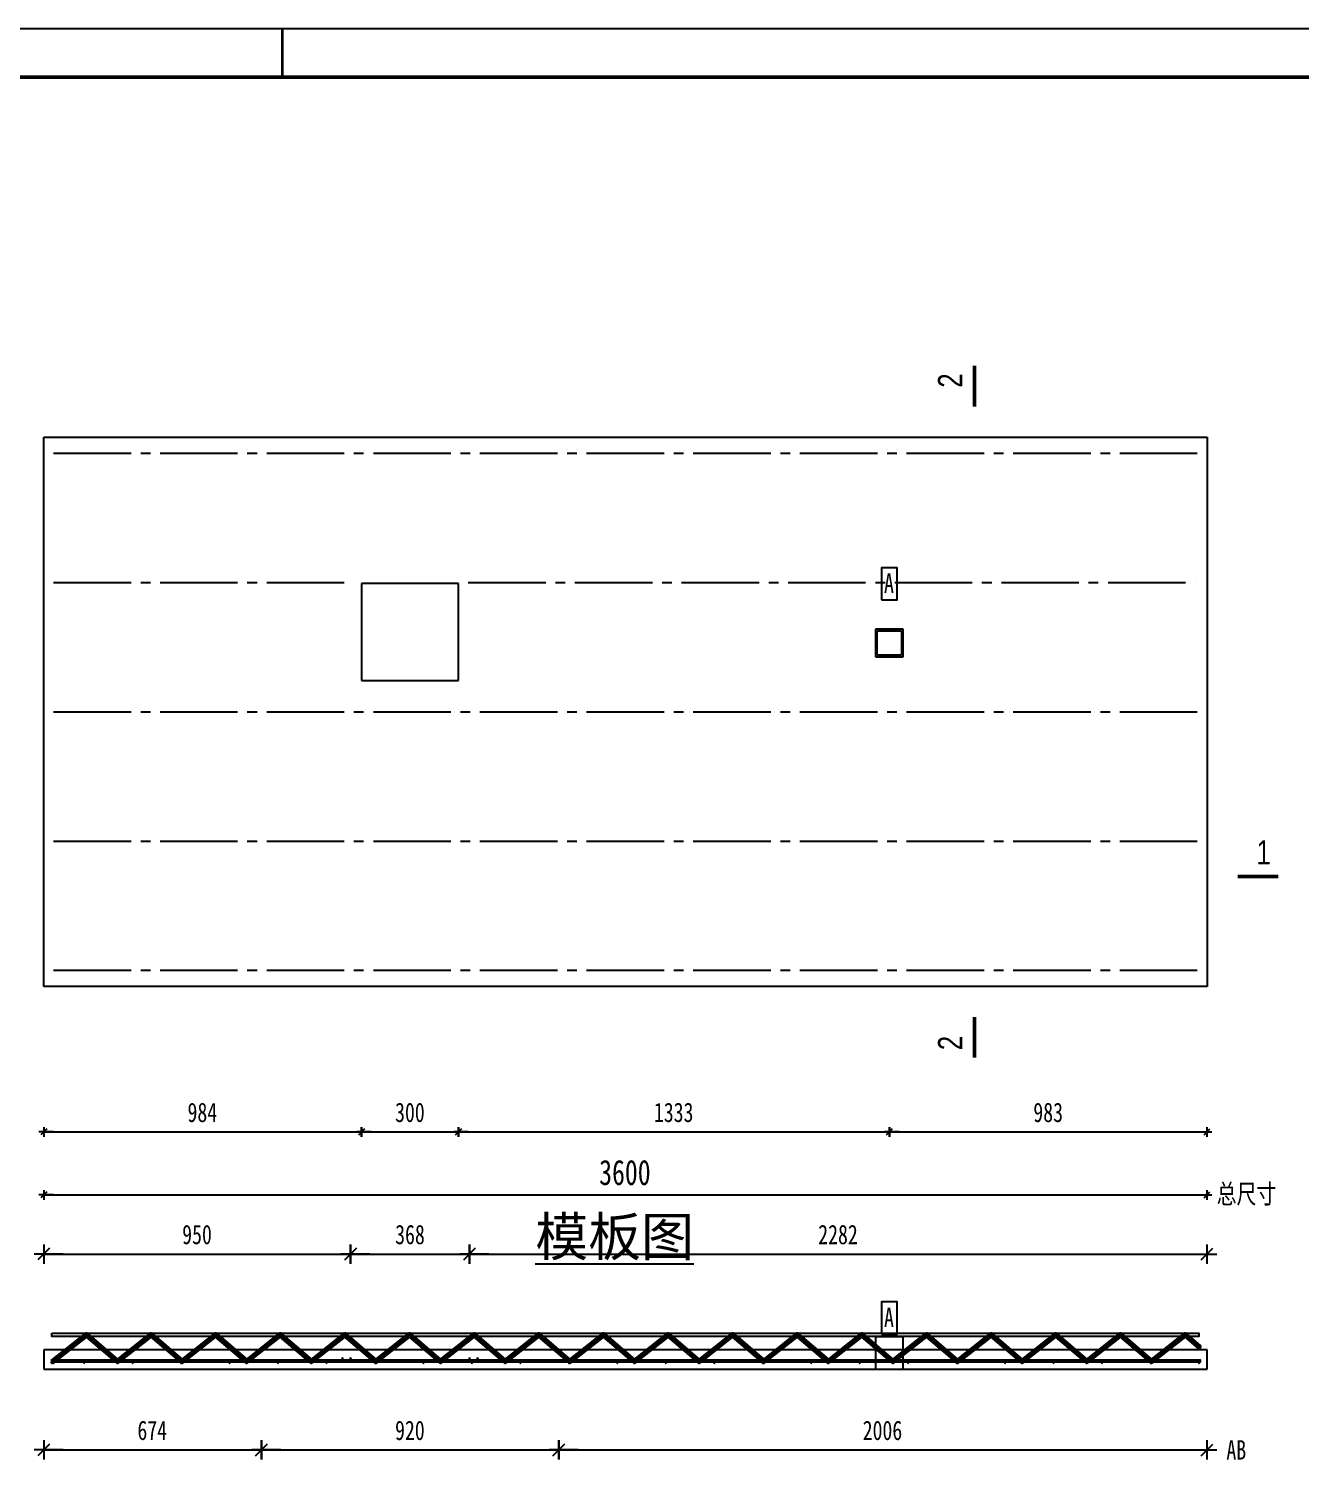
# Model space of a CAD drawing. Header units: millimetres. Extents: x 0 to 12600, y -8910 to 0.
# Drawn here: x 2666 to 6600, y -4460 to 0 of the extents above; entities that cross this region are included whole.
import ezdxf

# ---------------------------------------------------------------- set-up
doc = ezdxf.new("R2010")
doc.units = ezdxf.units.MM
doc.header["$PDMODE"] = 65
doc.linetypes.add('STRICHPUNKT2_S5', pattern=[330, 240, -30, 30, -30])
for name, color, linetype, lineweight in [('Dimension line_ general', 7, 'Continuous', 25), ('Slab_ cross bars at bottom', 7, 'Continuous', 25), ('Slab_ girders', 7, 'Continuous', 25), ('Slab_ longit. bars at bottom', 7, 'Continuous', 25), ('Slab_ sec. bars at bottom', 7, 'Continuous', 25), ('Standard', 7, 'Continuous', 25)]:
    doc.layers.add(name, color=color, linetype=linetype, lineweight=lineweight)
doc.styles.add('MS Reference Sans Serif', font='REFSAN.TTF')
doc.styles.add('宋体', font='宋体')
doc.styles.add('黑体', font='黑体')
doc.dimstyles.new('DIMSTYLE_10', dxfattribs={"dimtxt": 60, "dimasz": 60, "dimexe": 0, "dimexo": 0.001, "dimgap": 30, "dimtad": 2, "dimdec": 0, "dimrnd": 1, "dimzin": 12, "dimdsep": 46, "dimtxsty": '宋体', "dimblk1": 'ALL_ML_STRICH', "dimblk2": 'ALL_ML_STRICH', "dimsah": 1, "dimcen": 0, "dimse1": 1, "dimse2": 1, "dimclrd": 7, "dimclre": 7, "dimclrt": 7, "dimadec": 0, "dimazin": 0, "dimtfac": 1, "dimtdec": 0, "dimtix": 1, "dimtmove": 2, "dimatfit": 3, "dimfxl": 0, "dimtzin": 0, "dimlwd": 0, "dimlwe": 25, "dimarcsym": 0})
doc.dimstyles.new('DIMSTYLE_2', dxfattribs={"dimtxt": 60, "dimasz": 30, "dimexe": 0, "dimexo": 0.001, "dimgap": 30, "dimtad": 2, "dimdec": 0, "dimrnd": 1, "dimzin": 12, "dimdsep": 46, "dimtxsty": '宋体', "dimblk1": 'ALL_ML_STRICH', "dimblk2": 'ALL_ML_STRICH', "dimsah": 1, "dimcen": 0, "dimse1": 1, "dimse2": 1, "dimclrd": 7, "dimclre": 7, "dimclrt": 7, "dimadec": 0, "dimazin": 0, "dimtfac": 1, "dimtdec": 0, "dimtix": 1, "dimtmove": 2, "dimatfit": 3, "dimfxl": 0, "dimtzin": 0, "dimlwd": 0, "dimlwe": 25, "dimarcsym": 0})
doc.dimstyles.new('DIMSTYLE_3', dxfattribs={"dimtxt": 60, "dimasz": 30, "dimexe": 0, "dimexo": 0.001, "dimgap": 30, "dimtad": 2, "dimdec": 0, "dimrnd": 1, "dimzin": 12, "dimdsep": 46, "dimtxsty": '宋体', "dimblk1": 'ALL_ML_STRICH', "dimblk2": 'ALL_ML_STRICH', "dimsah": 1, "dimcen": 0, "dimse1": 1, "dimse2": 1, "dimclrd": 7, "dimclre": 7, "dimclrt": 7, "dimadec": 0, "dimazin": 0, "dimtfac": 1, "dimtdec": 0, "dimtix": 1, "dimtmove": 2, "dimatfit": 3, "dimfxl": 0, "dimtzin": 0, "dimlwd": 0, "dimlwe": 25, "dimarcsym": 0})
doc.dimstyles.new('DIMSTYLE_4', dxfattribs={"dimtxt": 78, "dimasz": 30, "dimexe": 0, "dimexo": 0.001, "dimgap": 39, "dimtad": 2, "dimdec": 0, "dimrnd": 1, "dimzin": 12, "dimdsep": 46, "dimtxsty": '宋体', "dimblk1": 'ALL_ML_STRICH', "dimblk2": 'ALL_ML_STRICH', "dimsah": 1, "dimcen": 0, "dimse1": 1, "dimse2": 1, "dimclrd": 7, "dimclre": 7, "dimclrt": 7, "dimadec": 0, "dimazin": 0, "dimtfac": 1, "dimtdec": 0, "dimtix": 1, "dimtmove": 2, "dimatfit": 3, "dimfxl": 0, "dimtzin": 0, "dimlwd": 0, "dimlwe": 25, "dimarcsym": 0})
doc.dimstyles.new('DIMSTYLE_9', dxfattribs={"dimtxt": 60, "dimasz": 60, "dimexe": 0, "dimexo": 0.001, "dimgap": 30, "dimtad": 2, "dimdec": 0, "dimrnd": 1, "dimzin": 12, "dimdsep": 46, "dimtxsty": '宋体', "dimblk1": 'ALL_ML_STRICH', "dimblk2": 'ALL_ML_STRICH', "dimsah": 1, "dimcen": 0, "dimse1": 1, "dimse2": 1, "dimclrd": 7, "dimclre": 7, "dimclrt": 7, "dimadec": 0, "dimazin": 0, "dimtfac": 1, "dimtdec": 0, "dimtix": 1, "dimtmove": 2, "dimatfit": 3, "dimfxl": 0, "dimtzin": 0, "dimlwd": 0, "dimlwe": 25, "dimarcsym": 0})

# ---------------------------------------------------------------- blocks, each defined once
blk = doc.blocks.new('ALL_ML_STRICH')
at = {"color": 0, "linetype": 'ByBlock', "lineweight": -2}
for p, q in [((-1, 0), (0.5, 0)), ((-0.3, -0.3), (0.3, 0.3)), ((0, -0.5), (0, 0.5))]:
    blk.add_line(p, q, dxfattribs=at)
blk = doc.blocks.new('*D3')
at = {"layer": 'DEFPOINTS', "color": 7, "linetype": 'Continuous', "lineweight": 25}
for p in [(2712, -3413.3), (2712, -3413.3), (3695.6, -3413.3)]:
    blk.add_point(p, dxfattribs=at)
at = {"layer": 'Dimension line_ general', "color": 7, "linetype": 'Continuous', "lineweight": -2}
blk.add_line((2712, -3413.3), (3695.6, -3413.3), dxfattribs=at)
at = {"layer": 'Dimension line_ general', "color": 7, "linetype": 'Continuous', "lineweight": 25, "xscale": 30, "yscale": 30, "zscale": 30, "rotation": 180}
blk.add_blockref('ALL_ML_STRICH', (2712, -3413.3), dxfattribs=at)
at = {"layer": 'Dimension line_ general', "color": 7, "linetype": 'Continuous', "lineweight": 25, "xscale": 30, "yscale": 30, "zscale": 30}
blk.add_blockref('ALL_ML_STRICH', (3695.6, -3413.3), dxfattribs=at)
at = {"layer": 'Dimension line_ general', "color": 7, "linetype": 'Continuous', "lineweight": 25, "insert": (3202.8, -3353.3), "char_height": 60, "width": 135.034, "attachment_point": 5, "style": '宋体'}
blk.add_mtext('\\W0.75;\\A1;{984}', dxfattribs=at)
blk = doc.blocks.new('*D4')
at = {"layer": 'DEFPOINTS', "color": 7, "linetype": 'Continuous', "lineweight": 25}
for p in [(3695.6, -3413.3), (3695.6, -3413.3), (3995.6, -3413.3)]:
    blk.add_point(p, dxfattribs=at)
at = {"layer": 'Dimension line_ general', "color": 7, "linetype": 'Continuous', "lineweight": -2}
blk.add_line((3695.6, -3413.3), (3995.6, -3413.3), dxfattribs=at)
at = {"layer": 'Dimension line_ general', "color": 7, "linetype": 'Continuous', "lineweight": 25, "xscale": 30, "yscale": 30, "zscale": 30, "rotation": 180}
blk.add_blockref('ALL_ML_STRICH', (3695.6, -3413.3), dxfattribs=at)
at = {"layer": 'Dimension line_ general', "color": 7, "linetype": 'Continuous', "lineweight": 25, "xscale": 30, "yscale": 30, "zscale": 30}
blk.add_blockref('ALL_ML_STRICH', (3995.6, -3413.3), dxfattribs=at)
at = {"layer": 'Dimension line_ general', "color": 7, "linetype": 'Continuous', "lineweight": 25, "insert": (3845.1, -3353.3), "char_height": 60, "width": 135.034, "attachment_point": 5, "style": '宋体'}
blk.add_mtext('\\W0.75;\\A1;{300}', dxfattribs=at)
blk = doc.blocks.new('*D5')
at = {"layer": 'DEFPOINTS', "color": 7, "linetype": 'Continuous', "lineweight": 25}
for p in [(3995.6, -3413.3), (3995.6, -3413.3), (5328.9, -3413.3)]:
    blk.add_point(p, dxfattribs=at)
at = {"layer": 'Dimension line_ general', "color": 7, "linetype": 'Continuous', "lineweight": -2}
blk.add_line((3995.6, -3413.3), (5328.9, -3413.3), dxfattribs=at)
at = {"layer": 'Dimension line_ general', "color": 7, "linetype": 'Continuous', "lineweight": 25, "xscale": 30, "yscale": 30, "zscale": 30, "rotation": 180}
blk.add_blockref('ALL_ML_STRICH', (3995.6, -3413.3), dxfattribs=at)
at = {"layer": 'Dimension line_ general', "color": 7, "linetype": 'Continuous', "lineweight": 25, "xscale": 30, "yscale": 30, "zscale": 30}
blk.add_blockref('ALL_ML_STRICH', (5328.9, -3413.3), dxfattribs=at)
at = {"layer": 'Dimension line_ general', "color": 7, "linetype": 'Continuous', "lineweight": 25, "insert": (4661.5, -3353.3), "char_height": 60, "width": 180.045, "attachment_point": 5, "style": '宋体'}
blk.add_mtext('\\W0.75;\\A1;{1333}', dxfattribs=at)
blk = doc.blocks.new('*D6')
at = {"layer": 'DEFPOINTS', "color": 7, "linetype": 'Continuous', "lineweight": 25}
for p in [(5328.9, -3413.3), (5328.9, -3413.3), (6312, -3413.3)]:
    blk.add_point(p, dxfattribs=at)
at = {"layer": 'Dimension line_ general', "color": 7, "linetype": 'Continuous', "lineweight": -2}
blk.add_line((5328.9, -3413.3), (6312, -3413.3), dxfattribs=at)
at = {"layer": 'Dimension line_ general', "color": 7, "linetype": 'Continuous', "lineweight": 25, "xscale": 30, "yscale": 30, "zscale": 30, "rotation": 180}
blk.add_blockref('ALL_ML_STRICH', (5328.9, -3413.3), dxfattribs=at)
at = {"layer": 'Dimension line_ general', "color": 7, "linetype": 'Continuous', "lineweight": 25, "xscale": 30, "yscale": 30, "zscale": 30}
blk.add_blockref('ALL_ML_STRICH', (6312, -3413.3), dxfattribs=at)
at = {"layer": 'Dimension line_ general', "color": 7, "linetype": 'Continuous', "lineweight": 25, "insert": (5820.4, -3353.3), "char_height": 60, "width": 135.034, "attachment_point": 5, "style": '宋体'}
blk.add_mtext('\\W0.75;\\A1;{983}', dxfattribs=at)
blk = doc.blocks.new('*D7')
at = {"layer": 'DEFPOINTS', "color": 7, "linetype": 'Continuous', "lineweight": 25}
for p in [(2712, -3608.3), (2712, -3608.3), (6312, -3608.3)]:
    blk.add_point(p, dxfattribs=at)
at = {"layer": 'Dimension line_ general', "color": 7, "linetype": 'Continuous', "lineweight": -2}
blk.add_line((2712, -3608.3), (6312, -3608.3), dxfattribs=at)
at = {"layer": 'Dimension line_ general', "color": 7, "linetype": 'Continuous', "lineweight": 25, "xscale": 30, "yscale": 30, "zscale": 30, "rotation": 180}
blk.add_blockref('ALL_ML_STRICH', (2712, -3608.3), dxfattribs=at)
at = {"layer": 'Dimension line_ general', "color": 7, "linetype": 'Continuous', "lineweight": 25, "xscale": 30, "yscale": 30, "zscale": 30}
blk.add_blockref('ALL_ML_STRICH', (6312, -3608.3), dxfattribs=at)
at = {"layer": 'Dimension line_ general', "color": 7, "linetype": 'Continuous', "lineweight": 25, "insert": (4510.5, -3539.3), "char_height": 78, "width": 234.059, "attachment_point": 5, "style": '宋体'}
blk.add_mtext('\\W0.75;\\A1;{3600}', dxfattribs=at)
blk = doc.blocks.new('*D75')
at = {"layer": 'DEFPOINTS', "color": 7, "linetype": 'Continuous', "lineweight": 25}
for p in [(2712, -4397.3), (2712, -4397.3), (3385.6, -4397.3)]:
    blk.add_point(p, dxfattribs=at)
at = {"layer": 'Dimension line_ general', "color": 7, "linetype": 'Continuous', "lineweight": -2}
blk.add_line((2712, -4397.3), (3385.6, -4397.3), dxfattribs=at)
at = {"layer": 'Dimension line_ general', "color": 7, "linetype": 'Continuous', "lineweight": 25, "xscale": 60, "yscale": 60, "zscale": 60, "rotation": 180}
blk.add_blockref('ALL_ML_STRICH', (2712, -4397.3), dxfattribs=at)
at = {"layer": 'Dimension line_ general', "color": 7, "linetype": 'Continuous', "lineweight": 25, "xscale": 60, "yscale": 60, "zscale": 60}
blk.add_blockref('ALL_ML_STRICH', (3385.6, -4397.3), dxfattribs=at)
at = {"layer": 'Dimension line_ general', "color": 7, "linetype": 'Continuous', "lineweight": 25, "insert": (3047.8, -4337.3), "char_height": 60, "width": 135.034, "attachment_point": 5, "style": '宋体'}
blk.add_mtext('\\W0.75;\\A1;{674}', dxfattribs=at)
blk = doc.blocks.new('*D76')
at = {"layer": 'DEFPOINTS', "color": 7, "linetype": 'Continuous', "lineweight": 25}
for p in [(3385.6, -4397.3), (3385.6, -4397.3), (4305.6, -4397.3)]:
    blk.add_point(p, dxfattribs=at)
at = {"layer": 'Dimension line_ general', "color": 7, "linetype": 'Continuous', "lineweight": -2}
blk.add_line((3385.6, -4397.3), (4305.6, -4397.3), dxfattribs=at)
at = {"layer": 'Dimension line_ general', "color": 7, "linetype": 'Continuous', "lineweight": 25, "xscale": 60, "yscale": 60, "zscale": 60, "rotation": 180}
blk.add_blockref('ALL_ML_STRICH', (3385.6, -4397.3), dxfattribs=at)
at = {"layer": 'Dimension line_ general', "color": 7, "linetype": 'Continuous', "lineweight": 25, "xscale": 60, "yscale": 60, "zscale": 60}
blk.add_blockref('ALL_ML_STRICH', (4305.6, -4397.3), dxfattribs=at)
at = {"layer": 'Dimension line_ general', "color": 7, "linetype": 'Continuous', "lineweight": 25, "insert": (3845.1, -4337.3), "char_height": 60, "width": 135.034, "attachment_point": 5, "style": '宋体'}
blk.add_mtext('\\W0.75;\\A1;{920}', dxfattribs=at)
blk = doc.blocks.new('*D77')
at = {"layer": 'DEFPOINTS', "color": 7, "linetype": 'Continuous', "lineweight": 25}
for p in [(4305.6, -4397.3), (4305.6, -4397.3), (6312, -4397.3)]:
    blk.add_point(p, dxfattribs=at)
at = {"layer": 'Dimension line_ general', "color": 7, "linetype": 'Continuous', "lineweight": -2}
blk.add_line((4305.6, -4397.3), (6312, -4397.3), dxfattribs=at)
at = {"layer": 'Dimension line_ general', "color": 7, "linetype": 'Continuous', "lineweight": 25, "xscale": 60, "yscale": 60, "zscale": 60, "rotation": 180}
blk.add_blockref('ALL_ML_STRICH', (4305.6, -4397.3), dxfattribs=at)
at = {"layer": 'Dimension line_ general', "color": 7, "linetype": 'Continuous', "lineweight": 25, "xscale": 60, "yscale": 60, "zscale": 60}
blk.add_blockref('ALL_ML_STRICH', (6312, -4397.3), dxfattribs=at)
at = {"layer": 'Dimension line_ general', "color": 7, "linetype": 'Continuous', "lineweight": 25, "insert": (5307.6, -4337.3), "char_height": 60, "width": 180.045, "attachment_point": 5, "style": '宋体'}
blk.add_mtext('\\W0.75;\\A1;{2006}', dxfattribs=at)
blk = doc.blocks.new('*D81')
at = {"layer": 'DEFPOINTS', "color": 7, "linetype": 'Continuous', "lineweight": 25}
for p in [(2712, -3791.3), (2712, -3791.3), (3661.6, -3791.3)]:
    blk.add_point(p, dxfattribs=at)
at = {"layer": 'Dimension line_ general', "color": 7, "linetype": 'Continuous', "lineweight": -2}
blk.add_line((2712, -3791.3), (3661.6, -3791.3), dxfattribs=at)
at = {"layer": 'Dimension line_ general', "color": 7, "linetype": 'Continuous', "lineweight": 25, "xscale": 60, "yscale": 60, "zscale": 60, "rotation": 180}
blk.add_blockref('ALL_ML_STRICH', (2712, -3791.3), dxfattribs=at)
at = {"layer": 'Dimension line_ general', "color": 7, "linetype": 'Continuous', "lineweight": 25, "xscale": 60, "yscale": 60, "zscale": 60}
blk.add_blockref('ALL_ML_STRICH', (3661.6, -3791.3), dxfattribs=at)
at = {"layer": 'Dimension line_ general', "color": 7, "linetype": 'Continuous', "lineweight": 25, "insert": (3186.3, -3731.3), "char_height": 60, "width": 135.034, "attachment_point": 5, "style": '宋体'}
blk.add_mtext('\\W0.75;\\A1;{950}', dxfattribs=at)
blk = doc.blocks.new('*D82')
at = {"layer": 'DEFPOINTS', "color": 7, "linetype": 'Continuous', "lineweight": 25}
for p in [(3661.6, -3791.3), (3661.6, -3791.3), (4029.6, -3791.3)]:
    blk.add_point(p, dxfattribs=at)
at = {"layer": 'Dimension line_ general', "color": 7, "linetype": 'Continuous', "lineweight": -2}
blk.add_line((3661.6, -3791.3), (4029.6, -3791.3), dxfattribs=at)
at = {"layer": 'Dimension line_ general', "color": 7, "linetype": 'Continuous', "lineweight": 25, "xscale": 60, "yscale": 60, "zscale": 60, "rotation": 180}
blk.add_blockref('ALL_ML_STRICH', (3661.6, -3791.3), dxfattribs=at)
at = {"layer": 'Dimension line_ general', "color": 7, "linetype": 'Continuous', "lineweight": 25, "xscale": 60, "yscale": 60, "zscale": 60}
blk.add_blockref('ALL_ML_STRICH', (4029.6, -3791.3), dxfattribs=at)
at = {"layer": 'Dimension line_ general', "color": 7, "linetype": 'Continuous', "lineweight": 25, "insert": (3845.4, -3731.3), "char_height": 60, "width": 135.034, "attachment_point": 5, "style": '宋体'}
blk.add_mtext('\\W0.75;\\A1;{368}', dxfattribs=at)
blk = doc.blocks.new('*D83')
at = {"layer": 'DEFPOINTS', "color": 7, "linetype": 'Continuous', "lineweight": 25}
for p in [(4029.6, -3791.3), (4029.6, -3791.3), (6312, -3791.3)]:
    blk.add_point(p, dxfattribs=at)
at = {"layer": 'Dimension line_ general', "color": 7, "linetype": 'Continuous', "lineweight": -2}
blk.add_line((4029.6, -3791.3), (6312, -3791.3), dxfattribs=at)
at = {"layer": 'Dimension line_ general', "color": 7, "linetype": 'Continuous', "lineweight": 25, "xscale": 60, "yscale": 60, "zscale": 60, "rotation": 180}
blk.add_blockref('ALL_ML_STRICH', (4029.6, -3791.3), dxfattribs=at)
at = {"layer": 'Dimension line_ general', "color": 7, "linetype": 'Continuous', "lineweight": 25, "xscale": 60, "yscale": 60, "zscale": 60}
blk.add_blockref('ALL_ML_STRICH', (6312, -3791.3), dxfattribs=at)
at = {"layer": 'Dimension line_ general', "color": 7, "linetype": 'Continuous', "lineweight": 25, "insert": (5170, -3731.3), "char_height": 60, "width": 180.045, "attachment_point": 5, "style": '宋体'}
blk.add_mtext('\\W0.75;\\A1;{2282}', dxfattribs=at)

msp = doc.modelspace()

# ---------------------------------------------------------------- hatches: boundary and pattern name
at = {"layer": 'Slab_ cross bars at bottom', "linetype": 'Continuous', "lineweight": 25}
for points in [[(2740, -4129.3), (2739.8, -4128.1), (2739.1, -4127.1), (2738.1, -4126.5), (2737, -4126.3), (2735.9, -4126.5), (2734.9, -4127.1), (2734.2, -4128.1), (2734, -4129.3), (2734.2, -4130.4), (2734.9, -4131.4), (2735.9, -4132), (2737, -4132.3), (2738.1, -4132), (2739.1, -4131.4), (2739.8, -4130.4)], [(2840, -4129.3), (2839.8, -4128.1), (2839.1, -4127.1), (2838.1, -4126.5), (2837, -4126.3), (2835.9, -4126.5), (2834.9, -4127.1), (2834.2, -4128.1), (2834, -4129.3), (2834.2, -4130.4), (2834.9, -4131.4), (2835.9, -4132), (2837, -4132.3), (2838.1, -4132), (2839.1, -4131.4), (2839.8, -4130.4)], [(2990, -4129.3), (2989.8, -4128.1), (2989.1, -4127.1), (2988.1, -4126.5), (2987, -4126.3), (2985.9, -4126.5), (2984.9, -4127.1), (2984.2, -4128.1), (2984, -4129.3), (2984.2, -4130.4), (2984.9, -4131.4), (2985.9, -4132), (2987, -4132.3), (2988.1, -4132), (2989.1, -4131.4), (2989.8, -4130.4)], [(3140, -4129.3), (3139.8, -4128.1), (3139.1, -4127.1), (3138.1, -4126.5), (3137, -4126.3), (3135.9, -4126.5), (3134.9, -4127.1), (3134.2, -4128.1), (3134, -4129.3), (3134.2, -4130.4), (3134.9, -4131.4), (3135.9, -4132), (3137, -4132.3), (3138.1, -4132), (3139.1, -4131.4), (3139.8, -4130.4)], [(3290, -4129.3), (3289.8, -4128.1), (3289.1, -4127.1), (3288.1, -4126.5), (3287, -4126.3), (3285.9, -4126.5), (3284.9, -4127.1), (3284.2, -4128.1), (3284, -4129.3), (3284.2, -4130.4), (3284.9, -4131.4), (3285.9, -4132), (3287, -4132.3), (3288.1, -4132), (3289.1, -4131.4), (3289.8, -4130.4)], [(3440, -4129.3), (3439.8, -4128.1), (3439.1, -4127.1), (3438.1, -4126.5), (3437, -4126.3), (3435.9, -4126.5), (3434.9, -4127.1), (3434.2, -4128.1), (3434, -4129.3), (3434.2, -4130.4), (3434.9, -4131.4), (3435.9, -4132), (3437, -4132.3), (3438.1, -4132), (3439.1, -4131.4), (3439.8, -4130.4)], [(3590, -4129.3), (3589.8, -4128.1), (3589.1, -4127.1), (3588.1, -4126.5), (3587, -4126.3), (3585.9, -4126.5), (3584.9, -4127.1), (3584.2, -4128.1), (3584, -4129.3), (3584.2, -4130.4), (3584.9, -4131.4), (3585.9, -4132), (3587, -4132.3), (3588.1, -4132), (3589.1, -4131.4), (3589.8, -4130.4)], [(3740, -4129.3), (3739.8, -4128.1), (3739.1, -4127.1), (3738.1, -4126.5), (3737, -4126.3), (3735.9, -4126.5), (3734.9, -4127.1), (3734.2, -4128.1), (3734, -4129.3), (3734.2, -4130.4), (3734.9, -4131.4), (3735.9, -4132), (3737, -4132.3), (3738.1, -4132), (3739.1, -4131.4), (3739.8, -4130.4)], [(3890, -4129.3), (3889.8, -4128.1), (3889.1, -4127.1), (3888.1, -4126.5), (3887, -4126.3), (3885.9, -4126.5), (3884.9, -4127.1), (3884.2, -4128.1), (3884, -4129.3), (3884.2, -4130.4), (3884.9, -4131.4), (3885.9, -4132), (3887, -4132.3), (3888.1, -4132), (3889.1, -4131.4), (3889.8, -4130.4)], [(4040, -4129.3), (4039.8, -4128.1), (4039.1, -4127.1), (4038.1, -4126.5), (4037, -4126.3), (4035.9, -4126.5), (4034.9, -4127.1), (4034.2, -4128.1), (4034, -4129.3), (4034.2, -4130.4), (4034.9, -4131.4), (4035.9, -4132), (4037, -4132.3), (4038.1, -4132), (4039.1, -4131.4), (4039.8, -4130.4)], [(4190, -4129.3), (4189.8, -4128.1), (4189.1, -4127.1), (4188.1, -4126.5), (4187, -4126.3), (4185.9, -4126.5), (4184.9, -4127.1), (4184.2, -4128.1), (4184, -4129.3), (4184.2, -4130.4), (4184.9, -4131.4), (4185.9, -4132), (4187, -4132.3), (4188.1, -4132), (4189.1, -4131.4), (4189.8, -4130.4)], [(4340, -4129.3), (4339.8, -4128.1), (4339.1, -4127.1), (4338.1, -4126.5), (4337, -4126.3), (4335.9, -4126.5), (4334.9, -4127.1), (4334.2, -4128.1), (4334, -4129.3), (4334.2, -4130.4), (4334.9, -4131.4), (4335.9, -4132), (4337, -4132.3), (4338.1, -4132), (4339.1, -4131.4), (4339.8, -4130.4)], [(4490, -4129.3), (4489.8, -4128.1), (4489.1, -4127.1), (4488.1, -4126.5), (4487, -4126.3), (4485.9, -4126.5), (4484.9, -4127.1), (4484.2, -4128.1), (4484, -4129.3), (4484.2, -4130.4), (4484.9, -4131.4), (4485.9, -4132), (4487, -4132.3), (4488.1, -4132), (4489.1, -4131.4), (4489.8, -4130.4)], [(4640, -4129.3), (4639.8, -4128.1), (4639.1, -4127.1), (4638.1, -4126.5), (4637, -4126.3), (4635.9, -4126.5), (4634.9, -4127.1), (4634.2, -4128.1), (4634, -4129.3), (4634.2, -4130.4), (4634.9, -4131.4), (4635.9, -4132), (4637, -4132.3), (4638.1, -4132), (4639.1, -4131.4), (4639.8, -4130.4)], [(4790, -4129.3), (4789.8, -4128.1), (4789.1, -4127.1), (4788.1, -4126.5), (4787, -4126.3), (4785.9, -4126.5), (4784.9, -4127.1), (4784.2, -4128.1), (4784, -4129.3), (4784.2, -4130.4), (4784.9, -4131.4), (4785.9, -4132), (4787, -4132.3), (4788.1, -4132), (4789.1, -4131.4), (4789.8, -4130.4)], [(4940, -4129.3), (4939.8, -4128.1), (4939.1, -4127.1), (4938.1, -4126.5), (4937, -4126.3), (4935.9, -4126.5), (4934.9, -4127.1), (4934.2, -4128.1), (4934, -4129.3), (4934.2, -4130.4), (4934.9, -4131.4), (4935.9, -4132), (4937, -4132.3), (4938.1, -4132), (4939.1, -4131.4), (4939.8, -4130.4)], [(5090, -4129.3), (5089.8, -4128.1), (5089.1, -4127.1), (5088.1, -4126.5), (5087, -4126.3), (5085.9, -4126.5), (5084.9, -4127.1), (5084.2, -4128.1), (5084, -4129.3), (5084.2, -4130.4), (5084.9, -4131.4), (5085.9, -4132), (5087, -4132.3), (5088.1, -4132), (5089.1, -4131.4), (5089.8, -4130.4)], [(5240, -4129.3), (5239.8, -4128.1), (5239.1, -4127.1), (5238.1, -4126.5), (5237, -4126.3), (5235.9, -4126.5), (5234.9, -4127.1), (5234.2, -4128.1), (5234, -4129.3), (5234.2, -4130.4), (5234.9, -4131.4), (5235.9, -4132), (5237, -4132.3), (5238.1, -4132), (5239.1, -4131.4), (5239.8, -4130.4)], [(5390, -4129.3), (5389.8, -4128.1), (5389.1, -4127.1), (5388.1, -4126.5), (5387, -4126.3), (5385.9, -4126.5), (5384.9, -4127.1), (5384.2, -4128.1), (5384, -4129.3), (5384.2, -4130.4), (5384.9, -4131.4), (5385.9, -4132), (5387, -4132.3), (5388.1, -4132), (5389.1, -4131.4), (5389.8, -4130.4)], [(5540, -4129.3), (5539.8, -4128.1), (5539.1, -4127.1), (5538.1, -4126.5), (5537, -4126.3), (5535.9, -4126.5), (5534.9, -4127.1), (5534.2, -4128.1), (5534, -4129.3), (5534.2, -4130.4), (5534.9, -4131.4), (5535.9, -4132), (5537, -4132.3), (5538.1, -4132), (5539.1, -4131.4), (5539.8, -4130.4)], [(5690, -4129.3), (5689.8, -4128.1), (5689.1, -4127.1), (5688.1, -4126.5), (5687, -4126.3), (5685.9, -4126.5), (5684.9, -4127.1), (5684.2, -4128.1), (5684, -4129.3), (5684.2, -4130.4), (5684.9, -4131.4), (5685.9, -4132), (5687, -4132.3), (5688.1, -4132), (5689.1, -4131.4), (5689.8, -4130.4)], [(5840, -4129.3), (5839.8, -4128.1), (5839.1, -4127.1), (5838.1, -4126.5), (5837, -4126.3), (5835.9, -4126.5), (5834.9, -4127.1), (5834.2, -4128.1), (5834, -4129.3), (5834.2, -4130.4), (5834.9, -4131.4), (5835.9, -4132), (5837, -4132.3), (5838.1, -4132), (5839.1, -4131.4), (5839.8, -4130.4)], [(5990, -4129.3), (5989.8, -4128.1), (5989.1, -4127.1), (5988.1, -4126.5), (5987, -4126.3), (5985.9, -4126.5), (5984.9, -4127.1), (5984.2, -4128.1), (5984, -4129.3), (5984.2, -4130.4), (5984.9, -4131.4), (5985.9, -4132), (5987, -4132.3), (5988.1, -4132), (5989.1, -4131.4), (5989.8, -4130.4)], [(6140, -4129.3), (6139.8, -4128.1), (6139.1, -4127.1), (6138.1, -4126.5), (6137, -4126.3), (6135.9, -4126.5), (6134.9, -4127.1), (6134.2, -4128.1), (6134, -4129.3), (6134.2, -4130.4), (6134.9, -4131.4), (6135.9, -4132), (6137, -4132.3), (6138.1, -4132), (6139.1, -4131.4), (6139.8, -4130.4)], [(6290, -4129.3), (6289.8, -4128.1), (6289.1, -4127.1), (6288.1, -4126.5), (6287, -4126.3), (6285.9, -4126.5), (6284.9, -4127.1), (6284.2, -4128.1), (6284, -4129.3), (6284.2, -4130.4), (6284.9, -4131.4), (6285.9, -4132), (6287, -4132.3), (6288.1, -4132), (6289.1, -4131.4), (6289.8, -4130.4)]]:
    msp.add_hatch(color=7, dxfattribs=at).paths.add_polyline_path(points)
at = {"layer": 'Slab_ sec. bars at bottom', "linetype": 'Continuous', "lineweight": 50}
for points in [[(3640.6, -4114.3), (3640.5, -4113.6), (3640.3, -4112.9), (3640, -4112.3), (3639.6, -4111.7), (3639.1, -4111.2), (3638.6, -4110.8), (3637.9, -4110.5), (3637.3, -4110.3), (3636.6, -4110.3), (3635.9, -4110.3), (3635.2, -4110.5), (3634.6, -4110.8), (3634, -4111.2), (3633.5, -4111.7), (3633.1, -4112.3), (3632.8, -4112.9), (3632.6, -4113.6), (3632.6, -4114.3), (3632.6, -4115), (3632.8, -4115.6), (3633.1, -4116.3), (3633.5, -4116.8), (3634, -4117.3), (3634.6, -4117.7), (3635.2, -4118), (3635.9, -4118.2), (3636.6, -4118.3), (3637.3, -4118.2), (3637.9, -4118), (3638.6, -4117.7), (3639.1, -4117.3), (3639.6, -4116.8), (3640, -4116.3), (3640.3, -4115.6), (3640.5, -4115)], [(3665.6, -4114.3), (3665.5, -4113.6), (3665.3, -4112.9), (3665, -4112.3), (3664.6, -4111.7), (3664.1, -4111.2), (3663.6, -4110.8), (3662.9, -4110.5), (3662.3, -4110.3), (3661.6, -4110.3), (3660.9, -4110.3), (3660.2, -4110.5), (3659.6, -4110.8), (3659, -4111.2), (3658.5, -4111.7), (3658.1, -4112.3), (3657.8, -4112.9), (3657.6, -4113.6), (3657.6, -4114.3), (3657.6, -4115), (3657.8, -4115.6), (3658.1, -4116.3), (3658.5, -4116.8), (3659, -4117.3), (3659.6, -4117.7), (3660.2, -4118), (3660.9, -4118.2), (3661.6, -4118.3), (3662.3, -4118.2), (3662.9, -4118), (3663.6, -4117.7), (3664.1, -4117.3), (3664.6, -4116.8), (3665, -4116.3), (3665.3, -4115.6), (3665.5, -4115)], [(4033.6, -4114.3), (4033.5, -4113.6), (4033.3, -4112.9), (4033, -4112.3), (4032.6, -4111.7), (4032.1, -4111.2), (4031.6, -4110.8), (4030.9, -4110.5), (4030.3, -4110.3), (4029.6, -4110.3), (4028.9, -4110.3), (4028.2, -4110.5), (4027.6, -4110.8), (4027, -4111.2), (4026.5, -4111.7), (4026.1, -4112.3), (4025.8, -4112.9), (4025.6, -4113.6), (4025.6, -4114.3), (4025.6, -4115), (4025.8, -4115.6), (4026.1, -4116.3), (4026.5, -4116.8), (4027, -4117.3), (4027.6, -4117.7), (4028.2, -4118), (4028.9, -4118.2), (4029.6, -4118.3), (4030.3, -4118.2), (4030.9, -4118), (4031.6, -4117.7), (4032.1, -4117.3), (4032.6, -4116.8), (4033, -4116.3), (4033.3, -4115.6), (4033.5, -4115)], [(4058.6, -4114.3), (4058.5, -4113.6), (4058.3, -4112.9), (4058, -4112.3), (4057.6, -4111.7), (4057.1, -4111.2), (4056.6, -4110.8), (4055.9, -4110.5), (4055.3, -4110.3), (4054.6, -4110.3), (4053.9, -4110.3), (4053.2, -4110.5), (4052.6, -4110.8), (4052, -4111.2), (4051.5, -4111.7), (4051.1, -4112.3), (4050.8, -4112.9), (4050.6, -4113.6), (4050.6, -4114.3), (4050.6, -4115), (4050.8, -4115.6), (4051.1, -4116.3), (4051.5, -4116.8), (4052, -4117.3), (4052.6, -4117.7), (4053.2, -4118), (4053.9, -4118.2), (4054.6, -4118.3), (4055.3, -4118.2), (4055.9, -4118), (4056.6, -4117.7), (4057.1, -4117.3), (4057.6, -4116.8), (4058, -4116.3), (4058.3, -4115.6), (4058.5, -4115)]]:
    msp.add_hatch(color=7, dxfattribs=at).paths.add_polyline_path(points)

# ---------------------------------------------------------------- linework, layer by layer
at = {"layer": 'Slab_ girders', "color": 7, "linetype": 'STRICHPUNKT2_S5', "lineweight": 25}
for p, q in [((2742, -1313.3), (6282, -1313.3)), ((2742, -1713.3), (3662, -1713.3)), ((4025.6, -1713.3), (6275.6, -1713.3)), ((2742, -2113.3), (6282, -2113.3)), ((2742, -2513.3), (6282, -2513.3)), ((2742, -2913.3), (6282, -2913.3))]:
    msp.add_line(p, q, dxfattribs=at)
at = {"layer": 'Slab_ girders', "color": 7, "linetype": 'Continuous', "lineweight": 50}
msp.add_lwpolyline([(2735.8, -4122.8), (2844.1, -4037.4), (2940.1, -4119.4), (3044.1, -4037.4), (3140.1, -4119.4), (3244.1, -4037.4), (3340.1, -4119.4), (3444.1, -4037.4), (3540.1, -4119.4), (3644.1, -4037.4), (3740.1, -4119.4), (3844.1, -4037.4), (3940.1, -4119.4), (4044.1, -4037.4), (4140.1, -4119.4), (4244.1, -4037.4), (4340.1, -4119.4), (4444.1, -4037.4), (4540.1, -4119.4), (4644.1, -4037.4), (4740.1, -4119.4), (4844.1, -4037.4), (4940.1, -4119.4), (5044.1, -4037.4), (5140.1, -4119.4), (5244.1, -4037.4), (5340.1, -4119.4), (5444.1, -4037.4), (5540.1, -4119.4), (5644.1, -4037.4), (5740.1, -4119.4), (5844.1, -4037.4), (5940.1, -4119.4), (6044.1, -4037.4), (6140.1, -4119.4), (6244.1, -4037.4), (6290.5, -4077), (6286.6, -4081.6), (6243.9, -4045.1), (6139.9, -4127.1), (6043.9, -4045.1), (5939.9, -4127.1), (5843.9, -4045.1), (5739.9, -4127.1), (5643.9, -4045.1), (5539.9, -4127.1), (5443.9, -4045.1), (5339.9, -4127.1), (5243.9, -4045.1), (5139.9, -4127.1), (5043.9, -4045.1), (4939.9, -4127.1), (4843.9, -4045.1), (4739.9, -4127.1), (4643.9, -4045.1), (4539.9, -4127.1), (4443.9, -4045.1), (4339.9, -4127.1), (4243.9, -4045.1), (4139.9, -4127.1), (4043.9, -4045.1), (3939.9, -4127.1), (3843.9, -4045.1), (3739.9, -4127.1), (3643.9, -4045.1), (3539.9, -4127.1), (3443.9, -4045.1), (3339.9, -4127.1), (3243.9, -4045.1), (3139.9, -4127.1), (3043.9, -4045.1), (2939.9, -4127.1), (2843.9, -4045.1), (2739.5, -4127.5), (2735.8, -4122.8)], dxfattribs=at)
msp.add_lwpolyline([(2735.8, -4122.8), (2844.1, -4037.4), (2940.1, -4119.4), (3044.1, -4037.4), (3140.1, -4119.4), (3244.1, -4037.4), (3340.1, -4119.4), (3444.1, -4037.4), (3540.1, -4119.4), (3644.1, -4037.4), (3740.1, -4119.4), (3844.1, -4037.4), (3940.1, -4119.4), (4044.1, -4037.4), (4140.1, -4119.4), (4244.1, -4037.4), (4340.1, -4119.4), (4444.1, -4037.4), (4540.1, -4119.4), (4644.1, -4037.4), (4740.1, -4119.4), (4844.1, -4037.4), (4940.1, -4119.4), (5044.1, -4037.4), (5140.1, -4119.4), (5244.1, -4037.4), (5340.1, -4119.4), (5444.1, -4037.4), (5540.1, -4119.4), (5644.1, -4037.4), (5740.1, -4119.4), (5844.1, -4037.4), (5940.1, -4119.4), (6044.1, -4037.4), (6140.1, -4119.4), (6244.1, -4037.4), (6290.5, -4077), (6286.6, -4081.6), (6243.9, -4045.1), (6139.9, -4127.1), (6043.9, -4045.1), (5939.9, -4127.1), (5843.9, -4045.1), (5739.9, -4127.1), (5643.9, -4045.1), (5539.9, -4127.1), (5443.9, -4045.1), (5339.9, -4127.1), (5243.9, -4045.1), (5139.9, -4127.1), (5043.9, -4045.1), (4939.9, -4127.1), (4843.9, -4045.1), (4739.9, -4127.1), (4643.9, -4045.1), (4539.9, -4127.1), (4443.9, -4045.1), (4339.9, -4127.1), (4243.9, -4045.1), (4139.9, -4127.1), (4043.9, -4045.1), (3939.9, -4127.1), (3843.9, -4045.1), (3739.9, -4127.1), (3643.9, -4045.1), (3539.9, -4127.1), (3443.9, -4045.1), (3339.9, -4127.1), (3243.9, -4045.1), (3139.9, -4127.1), (3043.9, -4045.1), (2939.9, -4127.1), (2843.9, -4045.1), (2739.5, -4127.5), (2735.8, -4122.8)], dxfattribs=at)
msp.add_lwpolyline([(2735.8, -4122.8), (2844.1, -4037.4), (2940.1, -4119.4), (3044.1, -4037.4), (3140.1, -4119.4), (3244.1, -4037.4), (3340.1, -4119.4), (3444.1, -4037.4), (3540.1, -4119.4), (3644.1, -4037.4), (3740.1, -4119.4), (3844.1, -4037.4), (3940.1, -4119.4), (4044.1, -4037.4), (4140.1, -4119.4), (4244.1, -4037.4), (4340.1, -4119.4), (4444.1, -4037.4), (4540.1, -4119.4), (4644.1, -4037.4), (4740.1, -4119.4), (4844.1, -4037.4), (4940.1, -4119.4), (5044.1, -4037.4), (5140.1, -4119.4), (5244.1, -4037.4), (5340.1, -4119.4), (5444.1, -4037.4), (5540.1, -4119.4), (5644.1, -4037.4), (5740.1, -4119.4), (5844.1, -4037.4), (5940.1, -4119.4), (6044.1, -4037.4), (6140.1, -4119.4), (6244.1, -4037.4), (6290.5, -4077), (6286.6, -4081.6), (6243.9, -4045.1), (6139.9, -4127.1), (6043.9, -4045.1), (5939.9, -4127.1), (5843.9, -4045.1), (5739.9, -4127.1), (5643.9, -4045.1), (5539.9, -4127.1), (5443.9, -4045.1), (5339.9, -4127.1), (5243.9, -4045.1), (5139.9, -4127.1), (5043.9, -4045.1), (4939.9, -4127.1), (4843.9, -4045.1), (4739.9, -4127.1), (4643.9, -4045.1), (4539.9, -4127.1), (4443.9, -4045.1), (4339.9, -4127.1), (4243.9, -4045.1), (4139.9, -4127.1), (4043.9, -4045.1), (3939.9, -4127.1), (3843.9, -4045.1), (3739.9, -4127.1), (3643.9, -4045.1), (3539.9, -4127.1), (3443.9, -4045.1), (3339.9, -4127.1), (3243.9, -4045.1), (3139.9, -4127.1), (3043.9, -4045.1), (2939.9, -4127.1), (2843.9, -4045.1), (2739.5, -4127.5), (2735.8, -4122.8)], dxfattribs=at)
msp.add_lwpolyline([(2735.8, -4122.8), (2844.1, -4037.4), (2940.1, -4119.4), (3044.1, -4037.4), (3140.1, -4119.4), (3244.1, -4037.4), (3340.1, -4119.4), (3444.1, -4037.4), (3540.1, -4119.4), (3644.1, -4037.4), (3740.1, -4119.4), (3844.1, -4037.4), (3940.1, -4119.4), (4044.1, -4037.4), (4140.1, -4119.4), (4244.1, -4037.4), (4340.1, -4119.4), (4444.1, -4037.4), (4540.1, -4119.4), (4644.1, -4037.4), (4740.1, -4119.4), (4844.1, -4037.4), (4940.1, -4119.4), (5044.1, -4037.4), (5140.1, -4119.4), (5244.1, -4037.4), (5340.1, -4119.4), (5444.1, -4037.4), (5540.1, -4119.4), (5644.1, -4037.4), (5740.1, -4119.4), (5844.1, -4037.4), (5940.1, -4119.4), (6044.1, -4037.4), (6140.1, -4119.4), (6244.1, -4037.4), (6290.5, -4077), (6286.6, -4081.6), (6243.9, -4045.1), (6139.9, -4127.1), (6043.9, -4045.1), (5939.9, -4127.1), (5843.9, -4045.1), (5739.9, -4127.1), (5643.9, -4045.1), (5539.9, -4127.1), (5443.9, -4045.1), (5339.9, -4127.1), (5243.9, -4045.1), (5139.9, -4127.1), (5043.9, -4045.1), (4939.9, -4127.1), (4843.9, -4045.1), (4739.9, -4127.1), (4643.9, -4045.1), (4539.9, -4127.1), (4443.9, -4045.1), (4339.9, -4127.1), (4243.9, -4045.1), (4139.9, -4127.1), (4043.9, -4045.1), (3939.9, -4127.1), (3843.9, -4045.1), (3739.9, -4127.1), (3643.9, -4045.1), (3539.9, -4127.1), (3443.9, -4045.1), (3339.9, -4127.1), (3243.9, -4045.1), (3139.9, -4127.1), (3043.9, -4045.1), (2939.9, -4127.1), (2843.9, -4045.1), (2739.5, -4127.5), (2735.8, -4122.8)], dxfattribs=at)
at = {"layer": 'Slab_ girders', "color": 7, "linetype": 'Continuous', "lineweight": 25}
for points in [[(2737, -4036.3), (6287, -4036.3), (6287, -4046.3), (2737, -4046.3), (2737, -4036.3)], [(2737, -4036.3), (6287, -4036.3), (6287, -4046.3), (2737, -4046.3), (2737, -4036.3)], [(2737, -4120.3), (6287, -4120.3), (6287, -4126.3), (2737, -4126.3), (2737, -4120.3)], [(2737, -4120.3), (6287, -4120.3), (6287, -4126.3), (2737, -4126.3), (2737, -4120.3)], [(2737, -4120.3), (6287, -4120.3), (6287, -4126.3), (2737, -4126.3), (2737, -4120.3)], [(2737, -4120.3), (6287, -4120.3), (6287, -4126.3), (2737, -4126.3), (2737, -4120.3)]]:
    msp.add_lwpolyline(points, dxfattribs=at)
at = {"layer": 'Slab_ longit. bars at bottom', "color": 7, "linetype": 'Continuous', "lineweight": 25}
for points in [[(2737, -4118.3), (3667, -4118.3), (3667, -4126.3), (2737, -4126.3), (2737, -4118.3)], [(2737, -4118.3), (6287, -4118.3), (6287, -4126.3), (2737, -4126.3), (2737, -4118.3)], [(2737, -4118.3), (6287, -4118.3), (6287, -4126.3), (2737, -4126.3), (2737, -4118.3)], [(4020.6, -4118.3), (6290.6, -4118.3), (6290.6, -4126.3), (4020.6, -4126.3), (4020.6, -4118.3)]]:
    msp.add_lwpolyline(points, dxfattribs=at)
at = {"layer": 'Slab_ sec. bars at bottom', "color": 7, "linetype": 'Continuous', "lineweight": 25}
msp.add_lwpolyline([(4305.6, -4126.3), (3385.6, -4126.3), (3385.6, -4118.3), (4305.6, -4118.3), (4305.6, -4126.3)], dxfattribs=at)
at = {"layer": 'Standard', "color": 6, "linetype": 'Continuous', "lineweight": 35}
msp.add_line((3450, 0), (3450, -150), dxfattribs=at)
at = {"layer": 'Standard', "color": 7, "linetype": 'Continuous', "lineweight": 50}
for p, q in [((5592, -1163.3), (5592, -1043.3)), ((5592, -1168.3), (5592, -1163.3)), ((6407, -2623.3), (6412, -2623.3)), ((6412, -2623.3), (6532, -2623.3)), ((5592, -3063.3), (5592, -3058.3)), ((5592, -3063.3), (5592, -3183.3))]:
    msp.add_line(p, q, dxfattribs=at)
at = {"layer": 'Standard', "color": 7, "linetype": 'Continuous', "lineweight": 25}
for p, q in [((2712, -2963.3), (2712, -1263.3)), ((2712, -1263.3), (6312, -1263.3)), ((6312, -1263.3), (6312, -2963.3)), ((3695.6, -1716.6), (3695.6, -2016.6)), ((3995.6, -1716.6), (3695.6, -1716.6)), ((3995.6, -2016.6), (3995.6, -1716.6)), ((5371.9, -1857.4), (5285.9, -1857.4)), ((5285.9, -1857.4), (5285.9, -1943.4)), ((5290.9, -1938.4), (5290.9, -1862.4)), ((5290.9, -1862.4), (5366.9, -1862.4)), ((5366.9, -1862.4), (5366.9, -1938.4)), ((5371.9, -1943.4), (5371.9, -1857.4)), ((5285.9, -1943.4), (5371.9, -1943.4)), ((5366.9, -1938.4), (5290.9, -1938.4)), ((3695.6, -2016.6), (3995.6, -2016.6)), ((6312, -2963.3), (2712, -2963.3)), ((5371.9, -4047.3), (5285.9, -4047.3)), ((5285.9, -4047.3), (5285.9, -4147.3)), ((5371.9, -4147.3), (5371.9, -4047.3)), ((2712, -4087.3), (2712, -4147.3)), ((6312, -4087.3), (2712, -4087.3)), ((6312, -4147.3), (6312, -4087.3)), ((2712, -4147.3), (6312, -4147.3)), ((5285.9, -4147.3), (5371.9, -4147.3))]:
    msp.add_line(p, q, dxfattribs=at)
msp.add_lwpolyline([(0, -8910), (12600, -8910), (12600, 0), (0, 0), (0, -8910)], close=True, dxfattribs=at)
at = {"layer": 'Standard', "color": 5, "linetype": 'Continuous', "lineweight": 50}
msp.add_lwpolyline([(150, -8760), (12450, -8760), (12450, -150), (150, -150), (150, -8760)], close=True, dxfattribs=at)
at = {"layer": 'Standard', "color": 7, "linetype": 'Continuous', "lineweight": 25}
for points in [[(5304.9, -1767.4), (5352.8, -1767.4), (5352.8, -1667.4), (5304.9, -1667.4), (5304.9, -1767.4)], [(5304.9, -4039.3), (5352.8, -4039.3), (5352.8, -3939.3), (5304.9, -3939.3), (5304.9, -4039.3)]]:
    msp.add_lwpolyline(points, dxfattribs=at)

# ---------------------------------------------------------------- texts
at = {"layer": 'Dimension line_ general', "color": 7, "linetype": 'Continuous', "lineweight": 25, "char_height": 60, "attachment_point": 4, "style": '宋体'}
for s, insert, width in [('\\W0.75;总尺寸', (6342, -3608.3), 220.5), ('\\W0.75;AB', (6372, -4397.3), 88.5)]:
    msp.add_mtext(s, dxfattribs=dict(at, insert=insert, width=width))
at = {"layer": 'Standard', "color": 7, "linetype": 'Continuous', "lineweight": 50, "char_height": 75, "width": 82, "attachment_point": 5, "rotation": 90, "style": 'MS Reference Sans Serif'}
for insert in [(5517, -1088.3), (5517, -3138.3)]:
    msp.add_mtext('\\W0.80;2', dxfattribs=dict(at, insert=insert))
at = {"layer": 'Standard', "color": 7, "linetype": 'Continuous', "lineweight": 25}
for s, insert, char_height, width, attachment_point, style in [('\\W0.75;A', (5312.4, -1745.4), 60, 56.184, 7, '宋体'), ('\\A1;{\\L\\f黑体|i0|b1;\\H120.000000;\\W1.000000;\\C7;模板图\\l}\\P', (4233, -3677.3), 120, 588, 1, '黑体'), ('\\W0.75;A', (5312.4, -4017.3), 60, 56.184, 7, '宋体')]:
    msp.add_mtext(s, dxfattribs=dict(at, insert=insert, char_height=char_height, width=width, attachment_point=attachment_point, style=style))
at = {"layer": 'Standard', "color": 7, "linetype": 'Continuous', "lineweight": 50, "insert": (6487, -2548.3), "char_height": 75, "width": 82, "attachment_point": 5, "style": 'MS Reference Sans Serif'}
msp.add_mtext('\\W0.80;1', dxfattribs=at)

# ---------------------------------------------------------------- dimensions: what is measured, and where the dimension line sits
at = {"layer": 'Dimension line_ general', "color": 7, "linetype": 'Continuous', "lineweight": 25}
for base, p1, p2, dimstyle, picture, middle in [((3695.6, -3413.3), (2712, -3413.3), (3695.6, -3413.3), 'DIMSTYLE_2', '*D3', (3202.8, -3353.3)), ((3995.6, -3413.3), (3695.6, -3413.3), (3995.6, -3413.3), 'DIMSTYLE_3', '*D4', (3845.1, -3353.3)), ((5328.9, -3413.3), (3995.6, -3413.3), (5328.9, -3413.3), 'DIMSTYLE_3', '*D5', (4661.5, -3353.3)), ((6312, -3413.3), (5328.9, -3413.3), (6312, -3413.3), 'DIMSTYLE_3', '*D6', (5820.4, -3353.3)), ((6312, -3608.3), (2712, -3608.3), (6312, -3608.3), 'DIMSTYLE_4', '*D7', (4510.5, -3539.3)), ((3661.6, -3791.3), (2712, -3791.3), (3661.6, -3791.3), 'DIMSTYLE_10', '*D81', (3186.3, -3731.3)), ((4029.6, -3791.3), (3661.6, -3791.3), (4029.6, -3791.3), 'DIMSTYLE_10', '*D82', (3845.4, -3731.3)), ((6312, -3791.3), (4029.6, -3791.3), (6312, -3791.3), 'DIMSTYLE_10', '*D83', (5170, -3731.3)), ((3385.6, -4397.3), (2712, -4397.3), (3385.6, -4397.3), 'DIMSTYLE_9', '*D75', (3047.8, -4337.3)), ((4305.6, -4397.3), (3385.6, -4397.3), (4305.6, -4397.3), 'DIMSTYLE_10', '*D76', (3845.1, -4337.3)), ((6312, -4397.3), (4305.6, -4397.3), (6312, -4397.3), 'DIMSTYLE_10', '*D77', (5307.6, -4337.3))]:
    dim = msp.add_linear_dim(base=base, p1=p1, p2=p2, dimstyle=dimstyle, override={"dimpost": '<>', "dimclrd": 7, "dimclre": 7, "dimclrt": 7, "dimlwd": 0, "dimlwe": 25}, dxfattribs=at)
    dim.commit()
    dim.dimension.update_dxf_attribs({"geometry": picture, "text_midpoint": middle, "dimtype": 160})

doc.saveas('drawing.dxf')
